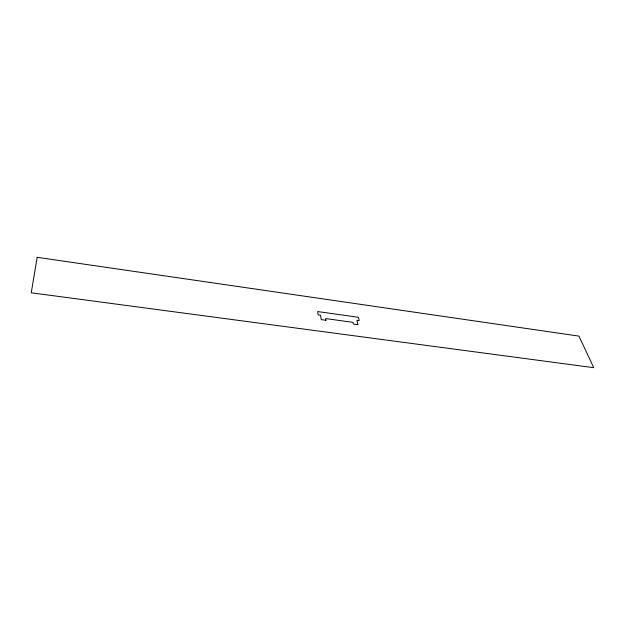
<?xml version="1.0" encoding="UTF-8"?>
<svg xmlns="http://www.w3.org/2000/svg" width="625" height="625" viewBox="0 0 625 625"><rect width="100%" height="100%" fill="white"/><g stroke="black" fill="none" stroke-linecap="round" stroke-linejoin="round"><path stroke-width="0.94" d="M37.172 257.312L31.25 292.789L593.75 367.688L578.938 336.109L37.172 257.312M325.914 320.266L321.281 319.625L320.508 315.227L318.195 314.906L317.609 311.555L358.445 317.289L359.18 320.609L356.938 320.297L357.891 324.664L353.367 324.039L353.008 322.352L325.602 318.57L325.914 320.266"/></g></svg>
